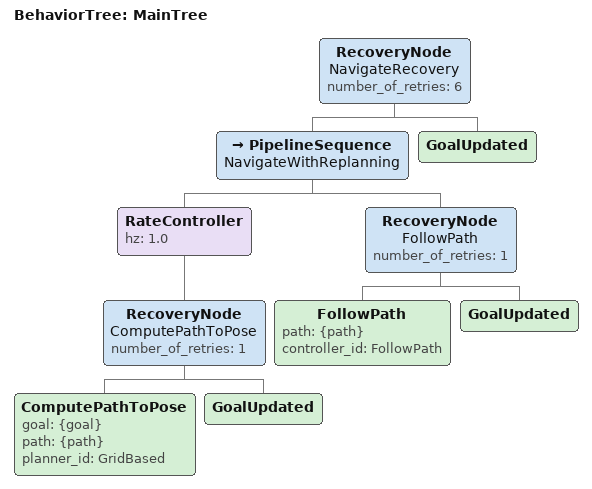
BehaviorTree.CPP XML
<?xml version="1.0" encoding="UTF-8"?>
<root BTCPP_format="3"
      main_tree_to_execute="MainTree">
  <BehaviorTree ID="MainTree">
    <RecoveryNode name="NavigateRecovery"
                  number_of_retries="6">
      <PipelineSequence name="NavigateWithReplanning">
        <RateController hz="1.0">
          <RecoveryNode name="ComputePathToPose"
                        number_of_retries="1">
            <ComputePathToPose goal="{goal}"
                               path="{path}"
                               planner_id="GridBased"/>
            <GoalUpdated/>
          </RecoveryNode>
        </RateController>
        <RecoveryNode name="FollowPath"
                      number_of_retries="1">
          <FollowPath path="{path}"
                      controller_id="FollowPath"/>
          <GoalUpdated/>
        </RecoveryNode>
      </PipelineSequence>
      <!-- 恢复策略：仅检查目标是否更新，不执行 Spin/BackUp -->
      <GoalUpdated/>
    </RecoveryNode>
  </BehaviorTree>
</root>
